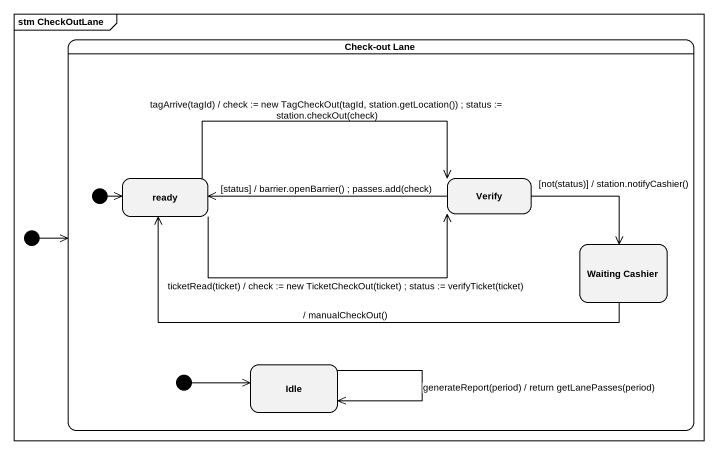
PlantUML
@startuml
mainframe stm CheckOutLane
hide empty description
state "Check-out Lane" as Check_out_Lane {
  state initial1 <<start>>
  state ready
  state Verify
  state "Waiting Cashier" as Waiting_Cashier
  state Idle
  state initial3 <<start>>
}
[*] -right-> Check_out_Lane
initial1 -right-> ready
ready -right-> Verify : tagArrive(tagId) / check := new TagCheckOut(tagId, station.getLocation()) ; status := station.checkOut(check)
ready -right-> Verify : ticketRead(ticket) / check := new TicketCheckOut(ticket) ; status := verifyTicket(ticket)
Verify -left-> ready : [status] / barrier.openBarrier() ; passes.add(check)
Verify -right-> Waiting_Cashier : [not(status)] / station.notifyCashier()
Waiting_Cashier -left-> ready : / manualCheckOut()
Idle --> Idle : generateReport(period) / return getLanePasses(period)
initial3 -right-> Idle
@enduml
